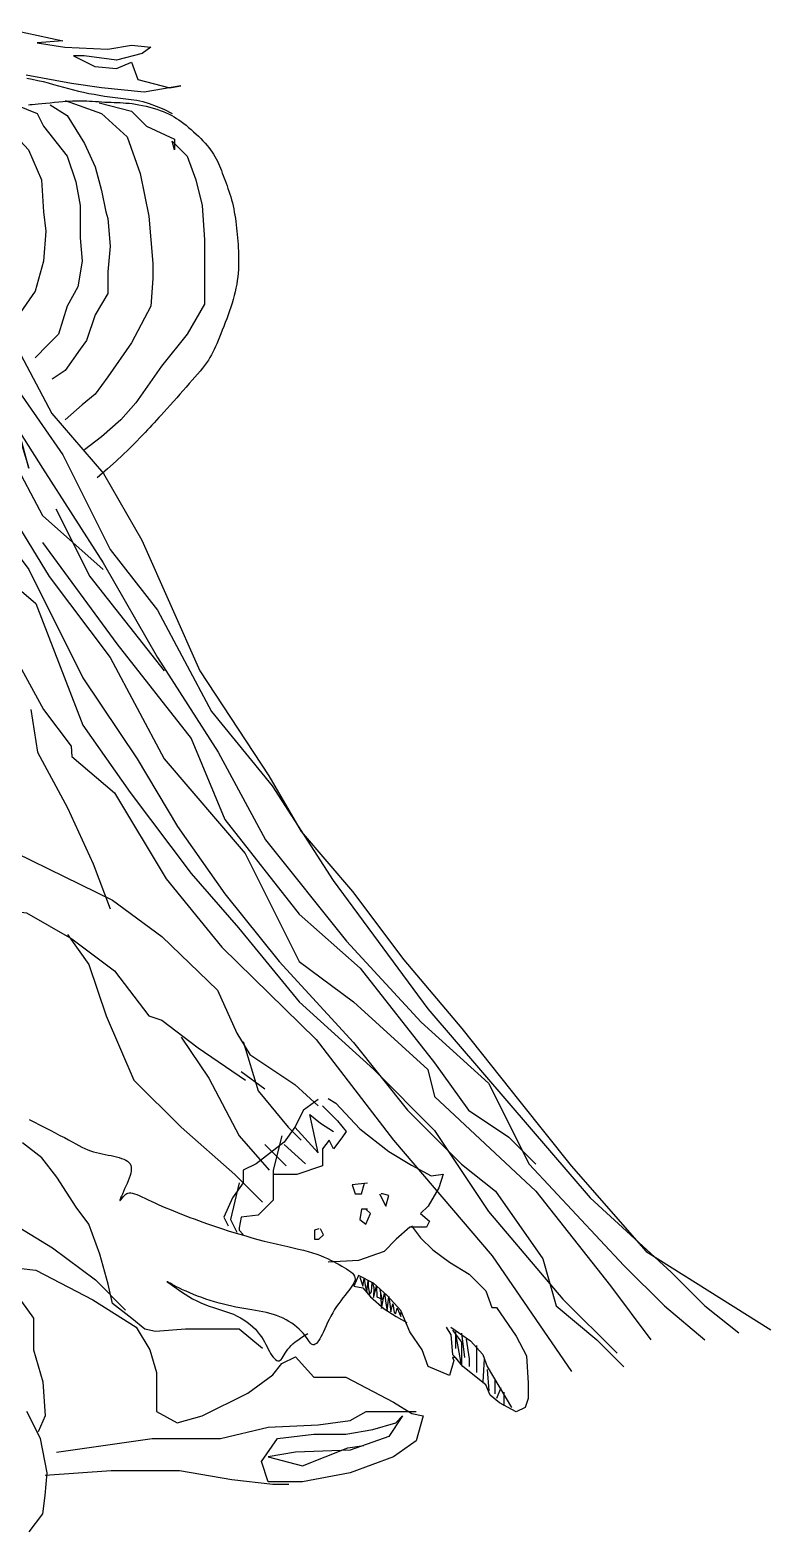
# Model space of a CAD drawing. Extents: x 1096 to 1456, y 1058 to 1349.
# Drawn here: x 1328.2 to 1456.4, y 1063.9 to 1323.5 of the extents above; entities that cross this region are included whole.
import ezdxf

# ---------------------------------------------------------------- set-up
doc = ezdxf.new("R2010")
doc.units = 0
doc.header["$LTSCALE"] = 10
doc.header["$MEASUREMENT"] = 0
doc.layers.add('3', color=3, linetype='CONTINUOUS')

msp = doc.modelspace()

# ---------------------------------------------------------------- linework, layer by layer
at = {"layer": '3'}
for points in [[(1325.36, 1323.54), (1333.9, 1321.68), (1329.44, 1321.31), (1334.27, 1320.57), (1341.69, 1320.2), (1345.77, 1320.94), (1349.11, 1320.57), (1347.62, 1319.46), (1343.17, 1318.35), (1337.61, 1319.09), (1335.75, 1319.09), (1339.46, 1317.24), (1343.17, 1316.87), (1345.77, 1317.98), (1346.88, 1315.01), (1352.44, 1313.53), (1354.3, 1313.9), (1347.99, 1312.79), (1340.57, 1313.53), (1335.38, 1314.27), (1327.59, 1315.76)], [(1327.67, 1315.21), (1328.63, 1315.03), (1329.57, 1314.83), (1330.49, 1314.61), (1331.38, 1314.38), (1332.27, 1314.14), (1333.14, 1313.9), (1334.01, 1313.66), (1334.87, 1313.42), (1335.74, 1313.19), (1336.62, 1312.98), (1337.5, 1312.78), (1338.4, 1312.59), (1339.3, 1312.42), (1340.21, 1312.27), (1341.13, 1312.13), (1342.05, 1312), (1342.96, 1311.88), (1343.88, 1311.77), (1344.8, 1311.67), (1345.73, 1311.55), (1346.71, 1311.39), (1347.73, 1311.16), (1348.84, 1310.84), (1350.04, 1310.4), (1351.36, 1309.83), (1352.82, 1309.09)], [(1334.29, 1311.35), (1340.6, 1309.12), (1345.05, 1305.05), (1347.27, 1298.75), (1348.76, 1291.34), (1349.5, 1283.19), (1349.5, 1280.59), (1349.13, 1275.78), (1345.79, 1269.48), (1341.71, 1263.55), (1339.48, 1260.59), (1337.26, 1258.73), (1334.29, 1256.14)], [(1319.08, 1309.12), (1323.9, 1307.27), (1327.98, 1302.82), (1330.21, 1297.64), (1330.58, 1292.08), (1330.95, 1288.75), (1330.58, 1283.56), (1329.1, 1278.37), (1326.5, 1274.67), (1325.39, 1273.18)], [(1325.76, 1310.6), (1329.47, 1309.12), (1330.58, 1306.9), (1334.66, 1301.71), (1336.14, 1297.27), (1336.89, 1293.19), (1336.89, 1287.63), (1337.26, 1283.56), (1336.51, 1279.11), (1334.66, 1275.78), (1333.18, 1270.96), (1331.32, 1269.11), (1329.1, 1266.89)], [(1327.96, 1310.63), (1328.26, 1310.66), (1328.63, 1310.69), (1329.1, 1310.73), (1329.65, 1310.78), (1330.29, 1310.84), (1330.99, 1310.91), (1331.72, 1310.97), (1332.47, 1311.04), (1333.2, 1311.11), (1333.9, 1311.17), (1334.54, 1311.22), (1335.1, 1311.26), (1335.6, 1311.29), (1336.05, 1311.31), (1336.46, 1311.32), (1336.85, 1311.32), (1337.24, 1311.32), (1337.64, 1311.3), (1338.06, 1311.28), (1338.52, 1311.26), (1339.01, 1311.23), (1339.53, 1311.19), (1340.07, 1311.16), (1340.62, 1311.13), (1341.17, 1311.09), (1341.72, 1311.06), (1342.26, 1311.04), (1342.79, 1311.02), (1343.3, 1311), (1343.81, 1310.98), (1344.32, 1310.95), (1344.83, 1310.92), (1345.36, 1310.87), (1345.9, 1310.81), (1346.47, 1310.73), (1347.06, 1310.62), (1347.67, 1310.5), (1348.3, 1310.36), (1348.93, 1310.2), (1349.55, 1310.02), (1350.16, 1309.83), (1350.74, 1309.64), (1351.29, 1309.43), (1351.81, 1309.22), (1352.29, 1309), (1352.74, 1308.77), (1353.17, 1308.53), (1353.59, 1308.27), (1354, 1308), (1354.4, 1307.71), (1354.82, 1307.39), (1355.24, 1307.06), (1355.67, 1306.7), (1356.1, 1306.33), (1356.53, 1305.95), (1356.96, 1305.56), (1357.37, 1305.16), (1357.77, 1304.76), (1358.15, 1304.37), (1358.51, 1303.98), (1358.85, 1303.59), (1359.17, 1303.21), (1359.46, 1302.82), (1359.73, 1302.44), (1359.99, 1302.06), (1360.22, 1301.67), (1360.44, 1301.28), (1360.64, 1300.88), (1360.83, 1300.48), (1361, 1300.07), (1361.17, 1299.66), (1361.33, 1299.24), (1361.49, 1298.81), (1361.64, 1298.38), (1361.8, 1297.95), (1361.97, 1297.5), (1362.14, 1297.05), (1362.31, 1296.6), (1362.47, 1296.13), (1362.64, 1295.66), (1362.8, 1295.18), (1362.96, 1294.68), (1363.1, 1294.18), (1363.23, 1293.66), (1363.36, 1293.14), (1363.47, 1292.61), (1363.57, 1292.06), (1363.67, 1291.52), (1363.75, 1290.97), (1363.83, 1290.41), (1363.9, 1289.86), (1363.97, 1289.3), (1364.03, 1288.74), (1364.09, 1288.18), (1364.14, 1287.62), (1364.18, 1287.05), (1364.22, 1286.47), (1364.25, 1285.88), (1364.28, 1285.29), (1364.3, 1284.68), (1364.31, 1284.06), (1364.31, 1283.44), (1364.3, 1282.8), (1364.27, 1282.16), (1364.23, 1281.52), (1364.17, 1280.87), (1364.09, 1280.22), (1363.99, 1279.58), (1363.86, 1278.93), (1363.71, 1278.28), (1363.55, 1277.62), (1363.37, 1276.97), (1363.17, 1276.31), (1362.96, 1275.64), (1362.73, 1274.97), (1362.49, 1274.3), (1362.25, 1273.63), (1362, 1272.96), (1361.74, 1272.3), (1361.49, 1271.65), (1361.23, 1271.02), (1360.99, 1270.42), (1360.75, 1269.85), (1360.52, 1269.31), (1360.3, 1268.8), (1360.08, 1268.31), (1359.85, 1267.84), (1359.62, 1267.38), (1359.36, 1266.93), (1359.08, 1266.48), (1358.77, 1266.02), (1358.43, 1265.55), (1358.06, 1265.07), (1357.65, 1264.57), (1357.22, 1264.06), (1356.76, 1263.53), (1356.28, 1262.98), (1355.77, 1262.41), (1355.25, 1261.82), (1354.71, 1261.21), (1354.16, 1260.58), (1353.6, 1259.95), (1353.05, 1259.32), (1352.5, 1258.7), (1351.97, 1258.11), (1351.46, 1257.54), (1350.98, 1257.01), (1350.53, 1256.52), (1350.11, 1256.07), (1349.71, 1255.64), (1349.32, 1255.23), (1348.93, 1254.82), (1348.54, 1254.4), (1348.13, 1253.97), (1347.71, 1253.52), (1347.24, 1253.02), (1346.71, 1252.45), (1346.07, 1251.8), (1345.29, 1251.02), (1344.31, 1250.09), (1343.11, 1248.99), (1341.63, 1247.68), (1339.85, 1246.14)], [(1331.69, 1310.6), (1334.66, 1308.75), (1337.63, 1303.94), (1339.48, 1299.86), (1340.6, 1295.78), (1341.34, 1292.08), (1341.71, 1290.97), (1342.08, 1286.15), (1341.71, 1281.71), (1341.71, 1278), (1339.48, 1274.3), (1338, 1269.85), (1336.89, 1268.37), (1334.29, 1264.66), (1332.06, 1263.18)], [(1340.22, 1310.97), (1345.79, 1309.49), (1348.39, 1306.9), (1353.21, 1304.68), (1353.21, 1302.82), (1352.84, 1304.31), (1355.43, 1301.71), (1356.92, 1297.64), (1358.03, 1293.19), (1358.4, 1287.26), (1358.4, 1282.08), (1358.4, 1276.15), (1355.43, 1270.96), (1350.98, 1265.4), (1346.53, 1259.11), (1343.93, 1256.14), (1340.6, 1253.18), (1337.63, 1250.95)], [(1305.31, 1304.64), (1310.14, 1298.34), (1315.33, 1288.7), (1320.15, 1279.44), (1324.98, 1270.55), (1332.02, 1257.21), (1340.93, 1246.84), (1347.6, 1235.35), (1357.62, 1212.75), (1369.54, 1194.62), (1375.11, 1184.99), (1384.01, 1174.61), (1392.91, 1162.76), (1402.93, 1150.9), (1412.95, 1138.3), (1421.85, 1127.19), (1434.83, 1112.37), (1456.39, 1098.83)], [(1266, 1301.63), (1268.22, 1298.67), (1273.41, 1291.26), (1279.35, 1283.85), (1289.37, 1271.25), (1295.67, 1267.54), (1303.09, 1261.25), (1308.29, 1255.32), (1312.74, 1247.17), (1317.56, 1238.65), (1320.53, 1229.75), (1323.12, 1222.34), (1325.72, 1214.93), (1330.54, 1206.04), (1335.37, 1199.74), (1335.44, 1197.93), (1342.86, 1191.63), (1351.76, 1176.81), (1361.41, 1164.95), (1377.73, 1149.02), (1391.09, 1131.61), (1408.15, 1111.6), (1421.88, 1091.6)], [(1270.74, 1301.48), (1284.77, 1287.47), (1299.97, 1269.95), (1312.84, 1248.93), (1321.02, 1231.41), (1329.21, 1224.4), (1337.39, 1203.38), (1345.58, 1191.7), (1356.1, 1177.69), (1364.29, 1168.34), (1374.81, 1155.5), (1387.68, 1143.82), (1398.2, 1133.3), (1407.56, 1119.29), (1420.42, 1104.11), (1429.78, 1094.76)], [(1289.45, 1301.48), (1297.64, 1293.31), (1304.65, 1276.96), (1315.18, 1260.61), (1322.19, 1244.26), (1331.55, 1229.07), (1342.07, 1215.06), (1351.43, 1197.54), (1365.46, 1181.19), (1374.81, 1162.5), (1384.17, 1155.5), (1397.03, 1143.82), (1398.2, 1139.14), (1415.74, 1122.79), (1428.61, 1106.44), (1435.62, 1097.1)], [(1296.47, 1302.65), (1311.67, 1289.8), (1322.19, 1260.61), (1330.38, 1247.76), (1340.9, 1231.41), (1350.26, 1215.06), (1360.78, 1198.71), (1368.97, 1183.53), (1383, 1166.01), (1395.86, 1151.99), (1407.56, 1141.48), (1414.57, 1127.47), (1430.95, 1109.95), (1437.96, 1102.94), (1444.98, 1097.1)], [(1301.14, 1301.48), (1309.33, 1292.14), (1318.68, 1278.13), (1328.04, 1247.76), (1323.36, 1265.28), (1333.89, 1250.1), (1342.07, 1233.75), (1350.26, 1223.23), (1359.61, 1205.72), (1370.14, 1192.87), (1380.66, 1176.52), (1397.03, 1154.33), (1411.07, 1137.98), (1425.1, 1121.63), (1439.13, 1108.78), (1444.98, 1102.94), (1450.82, 1098.27)], [(1285.94, 1299.15), (1298.81, 1283.97), (1321.02, 1239.58), (1328.04, 1230.24), (1337.39, 1211.55), (1346.75, 1197.54), (1353.77, 1185.86), (1361.95, 1174.18), (1371.31, 1162.5), (1384.17, 1148.49), (1393.52, 1136.81), (1402.88, 1127.47), (1408.73, 1122.79), (1416.91, 1111.11), (1419.25, 1102.94), (1426.27, 1097.1), (1430.95, 1092.43)], [(1292.96, 1300.32), (1301.14, 1294.48), (1308.16, 1288.64), (1310.5, 1283.97), (1312.84, 1271.12), (1319.85, 1259.44), (1330.38, 1239.58), (1340.9, 1230.24)], [(1332.72, 1240.75), (1338.56, 1229.07), (1351.43, 1212.72)], [(1330.38, 1234.91), (1343.24, 1217.39), (1356.1, 1201.04), (1361.95, 1187.03), (1374.81, 1170.68), (1385.34, 1161.33), (1398.2, 1144.98), (1404.05, 1136.81), (1411.07, 1132.14), (1415.74, 1127.47)], [(1328.39, 1206.08), (1329.51, 1198.67), (1334.7, 1189.04), (1339.15, 1179.4), (1342.12, 1171.62)], [(1325.8, 1181.26), (1342.49, 1173.11), (1351.02, 1166.81), (1360.67, 1157.54), (1364.01, 1150.13), (1366.23, 1146.43), (1374.02, 1141.24), (1378.1, 1137.54)], [(1306.14, 1176.44), (1310.22, 1174.59), (1314.3, 1173.11), (1321.72, 1171.62), (1327.65, 1170.88), (1335.44, 1166.44), (1342.86, 1160.88), (1348.8, 1153.1), (1351.02, 1152.36), (1357.33, 1147.54), (1365.49, 1141.98)], [(1334.7, 1167.18), (1338.41, 1161.99), (1341.38, 1153.1), (1346.2, 1141.98), (1354.36, 1133.83), (1363.64, 1125.68), (1368.46, 1120.87)], [(1354.36, 1149.39), (1359.18, 1142.35), (1364.38, 1132.35), (1369.57, 1126.42)], [(1365.12, 1148.65), (1367.72, 1140.13), (1372.91, 1133.83), (1375.14, 1131.61)], [(1364.75, 1143.47), (1368.83, 1140.5)], [(1378.1, 1138.65), (1375.51, 1136.8), (1374.02, 1133.83), (1372.17, 1131.24), (1367.35, 1127.53), (1365.12, 1126.42), (1365.12, 1124.2), (1363.26, 1121.61), (1361.78, 1118.27), (1362.52, 1116.79)], [(1378.85, 1137.54), (1381.44, 1134.94), (1382.93, 1133.09), (1382.18, 1131.98), (1380.7, 1130.13), (1379.96, 1131.61), (1378.85, 1130.13), (1378.85, 1128.65), (1378.85, 1127.16), (1374.39, 1125.68), (1372.17, 1125.68), (1370.31, 1125.68), (1370.31, 1123.46), (1370.31, 1121.24), (1367.72, 1118.64), (1364.75, 1118.27), (1364.38, 1116.42), (1364.38, 1116.05), (1365.12, 1115.31)], [(1379.78, 1138.82), (1381.1, 1138.03), (1385.29, 1133.58), (1390.27, 1129.65), (1394.21, 1127.3), (1397.61, 1125.46), (1399.71, 1125.72), (1398.93, 1123.37), (1397.09, 1120.22), (1395.78, 1118.92), (1397.35, 1117.61), (1396.83, 1116.56), (1393.94, 1116.56), (1391.58, 1114.46), (1389.49, 1112.37), (1385.03, 1110.8), (1379.78, 1110.54)], [(1328.1, 1135.17), (1328.99, 1134.71), (1329.9, 1134.24), (1330.8, 1133.78), (1331.7, 1133.32), (1332.57, 1132.87), (1333.4, 1132.44), (1334.17, 1132.04), (1334.88, 1131.66), (1335.53, 1131.31), (1336.13, 1130.98), (1336.69, 1130.69), (1337.22, 1130.42), (1337.72, 1130.18), (1338.22, 1129.96), (1338.71, 1129.78), (1339.22, 1129.61), (1339.72, 1129.47), (1340.23, 1129.35), (1340.74, 1129.23), (1341.25, 1129.13), (1341.75, 1129.03), (1342.24, 1128.93), (1342.72, 1128.83), (1343.19, 1128.72), (1343.63, 1128.6), (1344.05, 1128.46), (1344.44, 1128.31), (1344.78, 1128.14), (1345.09, 1127.95), (1345.34, 1127.74), (1345.53, 1127.5), (1345.66, 1127.23), (1345.73, 1126.93), (1345.75, 1126.61), (1345.72, 1126.25), (1345.65, 1125.88), (1345.54, 1125.47), (1345.39, 1125.05), (1345.22, 1124.59), (1345.03, 1124.12), (1344.82, 1123.64), (1344.6, 1123.17), (1344.39, 1122.71), (1344.2, 1122.29), (1344.03, 1121.92), (1343.89, 1121.61), (1343.8, 1121.38), (1343.75, 1121.24), (1343.76, 1121.18), (1343.8, 1121.19), (1343.87, 1121.25), (1343.97, 1121.36), (1344.09, 1121.5), (1344.22, 1121.65), (1344.36, 1121.82), (1344.5, 1121.97), (1344.64, 1122.12), (1344.8, 1122.25), (1344.97, 1122.36), (1345.17, 1122.43), (1345.4, 1122.48), (1345.66, 1122.48), (1345.96, 1122.43), (1346.31, 1122.34), (1346.7, 1122.2), (1347.13, 1122.02), (1347.6, 1121.81), (1348.11, 1121.57), (1348.64, 1121.31), (1349.21, 1121.04), (1349.8, 1120.77), (1350.41, 1120.49), (1351.05, 1120.21), (1351.7, 1119.93), (1352.37, 1119.65), (1353.06, 1119.38), (1353.75, 1119.1), (1354.46, 1118.82), (1355.18, 1118.54), (1355.9, 1118.26), (1356.63, 1117.99), (1357.38, 1117.71), (1358.15, 1117.42), (1358.95, 1117.14), (1359.77, 1116.85), (1360.64, 1116.56), (1361.54, 1116.26), (1362.49, 1115.95), (1363.48, 1115.65), (1364.5, 1115.34), (1365.54, 1115.04), (1366.59, 1114.74), (1367.66, 1114.45), (1368.72, 1114.17), (1369.77, 1113.91), (1370.8, 1113.66), (1371.81, 1113.43), (1372.8, 1113.21), (1373.75, 1112.99), (1374.66, 1112.78), (1375.53, 1112.57), (1376.35, 1112.35), (1377.12, 1112.12), (1377.84, 1111.88), (1378.5, 1111.64), (1379.12, 1111.38), (1379.69, 1111.12), (1380.23, 1110.86), (1380.74, 1110.6), (1381.23, 1110.34), (1381.7, 1110.08), (1382.16, 1109.83), (1382.59, 1109.58), (1383, 1109.34), (1383.38, 1109.09), (1383.71, 1108.85), (1383.99, 1108.61), (1384.21, 1108.36), (1384.36, 1108.11), (1384.44, 1107.85), (1384.45, 1107.58), (1384.39, 1107.3), (1384.28, 1107.01), (1384.12, 1106.7), (1383.91, 1106.37), (1383.65, 1106.02), (1383.37, 1105.64), (1383.05, 1105.23), (1382.72, 1104.79), (1382.36, 1104.34), (1382, 1103.85), (1381.64, 1103.35), (1381.27, 1102.83), (1380.92, 1102.3), (1380.59, 1101.75), (1380.27, 1101.19), (1379.98, 1100.62), (1379.71, 1100.06), (1379.45, 1099.52), (1379.21, 1098.99), (1378.98, 1098.49), (1378.76, 1098.03), (1378.55, 1097.61), (1378.34, 1097.24), (1378.14, 1096.93), (1377.95, 1096.67), (1377.76, 1096.47), (1377.58, 1096.32), (1377.4, 1096.24), (1377.23, 1096.21), (1377.06, 1096.25), (1376.9, 1096.35), (1376.74, 1096.51), (1376.58, 1096.71), (1376.4, 1096.96), (1376.2, 1097.24), (1375.98, 1097.55), (1375.74, 1097.88), (1375.45, 1098.23), (1375.13, 1098.58), (1374.77, 1098.93), (1374.38, 1099.28), (1373.96, 1099.62), (1373.5, 1099.95), (1373.02, 1100.26), (1372.52, 1100.55), (1371.99, 1100.82), (1371.45, 1101.06), (1370.89, 1101.28), (1370.32, 1101.47), (1369.73, 1101.64), (1369.12, 1101.79), (1368.51, 1101.93), (1367.88, 1102.06), (1367.23, 1102.18), (1366.58, 1102.29), (1365.91, 1102.4), (1365.23, 1102.52), (1364.54, 1102.63), (1363.84, 1102.76), (1363.13, 1102.9), (1362.4, 1103.05), (1361.67, 1103.23), (1360.92, 1103.42), (1360.17, 1103.64), (1359.42, 1103.88), (1358.67, 1104.12), (1357.93, 1104.38), (1357.22, 1104.65), (1356.52, 1104.93), (1355.86, 1105.2), (1355.22, 1105.48), (1354.63, 1105.75), (1354.09, 1106.02), (1353.59, 1106.26), (1353.15, 1106.49), (1352.77, 1106.69), (1352.45, 1106.86), (1352.21, 1107), (1352.04, 1107.09), (1351.94, 1107.14), (1351.92, 1107.15), (1351.98, 1107.11), (1352.11, 1107.02), (1352.31, 1106.88), (1352.59, 1106.69), (1352.95, 1106.44), (1353.38, 1106.13), (1353.88, 1105.79), (1354.43, 1105.4), (1355.04, 1105), (1355.68, 1104.6), (1356.36, 1104.2), (1357.06, 1103.82), (1357.77, 1103.48), (1358.49, 1103.17), (1359.22, 1102.91), (1359.94, 1102.67), (1360.65, 1102.44), (1361.36, 1102.22), (1362.06, 1102), (1362.74, 1101.76), (1363.4, 1101.5), (1364.04, 1101.2), (1364.65, 1100.88), (1365.23, 1100.53), (1365.78, 1100.15), (1366.29, 1099.75), (1366.77, 1099.34), (1367.21, 1098.91), (1367.6, 1098.47), (1367.95, 1098.03), (1368.26, 1097.59), (1368.54, 1097.14), (1368.79, 1096.71), (1369.01, 1096.28), (1369.23, 1095.86), (1369.44, 1095.46), (1369.64, 1095.08), (1369.85, 1094.72), (1370.07, 1094.39), (1370.29, 1094.1), (1370.5, 1093.86), (1370.71, 1093.67), (1370.92, 1093.53), (1371.12, 1093.47), (1371.31, 1093.47), (1371.49, 1093.56), (1371.67, 1093.71), (1371.84, 1093.92), (1372.01, 1094.18), (1372.19, 1094.48), (1372.39, 1094.79), (1372.6, 1095.12), (1372.83, 1095.45), (1373.09, 1095.77), (1373.38, 1096.08), (1373.71, 1096.39), (1374.09, 1096.71), (1374.53, 1097.04), (1375.03, 1097.39), (1375.61, 1097.76), (1376.26, 1098.17)], [(1378.1, 1129.39), (1376.62, 1136.06), (1378.47, 1134.57), (1380.7, 1133.09)], [(1371.8, 1132.35), (1370.31, 1126.42), (1370.31, 1125.31)], [(1374.02, 1133.83), (1378.1, 1129.39)], [(1368.47, 1095.57), (1364.39, 1098.91), (1359.57, 1098.91), (1355.11, 1098.91), (1349.92, 1098.54), (1348.07, 1098.91), (1345.84, 1100.76), (1342.5, 1103.35), (1341.76, 1106.69), (1340.28, 1111.87), (1338.42, 1117.06), (1336.19, 1120.02), (1332.86, 1125.21), (1330.26, 1128.55), (1326.92, 1131.14)], [(1368.83, 1130.87), (1372.54, 1127.16)], [(1372.17, 1130.87), (1375.88, 1127.53)], [(1364.38, 1124.2), (1362.89, 1117.9), (1364.01, 1115.68)], [(1386.6, 1124.15), (1383.98, 1123.89), (1384.5, 1122.32), (1385.55, 1122.32), (1386.08, 1124.15)], [(1388.7, 1122.32), (1389.75, 1120.22), (1390.27, 1122.06), (1389.22, 1122.32), (1388.96, 1122.32)], [(1386.6, 1119.7), (1385.55, 1119.7), (1385.29, 1117.87), (1386.34, 1117.08), (1387.13, 1118.92), (1386.34, 1119.7)], [(1325.44, 1117.06), (1332.11, 1112.98), (1339.53, 1107.43), (1344.73, 1102.24)], [(1394.21, 1116.82), (1395.78, 1114.73), (1397.88, 1112.63), (1400.76, 1110.54), (1404.17, 1108.44), (1407.05, 1105.56), (1408.1, 1102.68), (1408.89, 1102.68), (1412.3, 1097.7), (1414.13, 1094.3), (1414.4, 1089.59), (1414.4, 1086.97), (1413.87, 1085.4), (1412.3, 1084.61), (1409.41, 1086.18), (1407.84, 1087.49), (1407.05, 1089.32), (1403.12, 1092.47), (1401.81, 1094.04), (1401.29, 1094.04), (1401.55, 1093.51), (1400.76, 1090.89), (1397.09, 1092.47), (1396.04, 1095.35), (1393.94, 1098.49), (1392.37, 1102.16), (1390.01, 1104.77), (1387.65, 1106.87), (1385.03, 1108.18), (1384.24, 1106.35), (1385.82, 1106.08), (1387.13, 1104.51), (1389.49, 1102.42), (1391.58, 1101.11), (1393.42, 1100.06)], [(1378.21, 1116.3), (1377.42, 1116.03), (1377.42, 1114.46), (1378.21, 1114.46), (1379, 1115.25), (1378.47, 1116.3)], [(1308.77, 1110.68), (1317.83, 1108.32), (1320.98, 1107.93), (1325.71, 1105.18), (1328.86, 1100.85), (1328.86, 1095.34), (1330.44, 1089.83), (1330.83, 1083.93), (1329.65, 1081.18)], [(1319.01, 1110.29), (1329.25, 1109.11), (1339.1, 1104), (1346.59, 1099.27), (1348.95, 1095.34), (1350.13, 1091.41), (1350.13, 1084.72), (1353.68, 1082.75), (1358.01, 1083.93), (1365.89, 1087.87), (1370.22, 1091.01), (1371.8, 1092.98), (1374.16, 1094.16), (1377.31, 1090.62), (1382.83, 1090.62), (1391.1, 1086.29), (1394.25, 1084.32), (1396.22, 1083.93), (1395.04, 1079.6), (1391.1, 1076.85), (1383.61, 1074.1), (1375.34, 1072.52), (1369.43, 1072.52), (1368.25, 1076.06), (1371.01, 1080), (1377.31, 1080.78), (1382.83, 1080.78), (1387.55, 1081.57), (1391.49, 1082.75), (1392.67, 1083.93), (1390.31, 1080.39), (1383.61, 1078.03), (1374.16, 1077.64), (1369.43, 1076.85), (1375.34, 1075.28), (1383.22, 1078.42), (1385.98, 1078.82)], [(1385.29, 1107.92), (1385.82, 1106.35)], [(1385.82, 1106.35), (1386.04, 1107.65), (1386.19, 1106.45), (1386.49, 1105.4), (1386.72, 1107.27), (1386.72, 1106.37), (1386.94, 1104.95), (1387.32, 1105.4), (1387.39, 1106.97), (1387.69, 1106.15), (1387.62, 1104.42), (1388.14, 1106.37), (1388.22, 1104.5), (1389.12, 1104.12), (1388.82, 1105.77), (1389.05, 1102.48), (1389.57, 1105.17), (1389.8, 1103.45), (1390.02, 1102.1), (1390.32, 1104.57), (1390.62, 1101.95), (1391, 1103.3), (1391.22, 1101.8), (1391.52, 1101.65), (1391.75, 1102.55), (1392.35, 1101.13), (1392.35, 1101.8)], [(1400.24, 1099.27), (1401.02, 1097.97), (1401.29, 1094.56), (1402.07, 1093.78)], [(1401.02, 1099.27), (1404.43, 1096.92), (1406.53, 1094.56), (1407.32, 1092.47), (1411.51, 1085.4)], [(1401.29, 1098.75), (1402.86, 1096.66), (1402.86, 1092.73)], [(1402.86, 1092.73), (1401.81, 1098.49), (1401.81, 1095.61)], [(1402.86, 1098.23), (1403.38, 1094.04)], [(1403.65, 1097.18), (1404.17, 1093.78), (1404.17, 1092.47)], [(1405.48, 1096.13), (1405.48, 1092.47), (1405.48, 1091.42)], [(1406.79, 1093.78), (1406.53, 1089.85)], [(1407.32, 1091.94), (1407.58, 1088.28)], [(1408.63, 1090.37), (1408.63, 1087.75)], [(1409.68, 1088.8), (1408.89, 1086.97)], [(1410.2, 1088.01), (1410.2, 1085.66)], [(1328.07, 1063.87), (1330.44, 1067.01), (1330.83, 1070.16), (1331.22, 1074.1), (1330.04, 1080), (1327.68, 1084.72)], [(1332.8, 1077.64), (1349.34, 1080), (1361.16, 1080), (1369.43, 1081.96), (1378.1, 1082.36), (1383.61, 1083.14), (1386.37, 1084.72), (1391.49, 1084.72), (1395.04, 1084.72)], [(1330.83, 1073.7), (1342.25, 1074.49), (1354.07, 1074.49), (1363.13, 1072.92), (1370.22, 1072.13), (1372.98, 1072.13)]]:
    msp.add_lwpolyline(points, dxfattribs=at)

doc.saveas('drawing.dxf')
